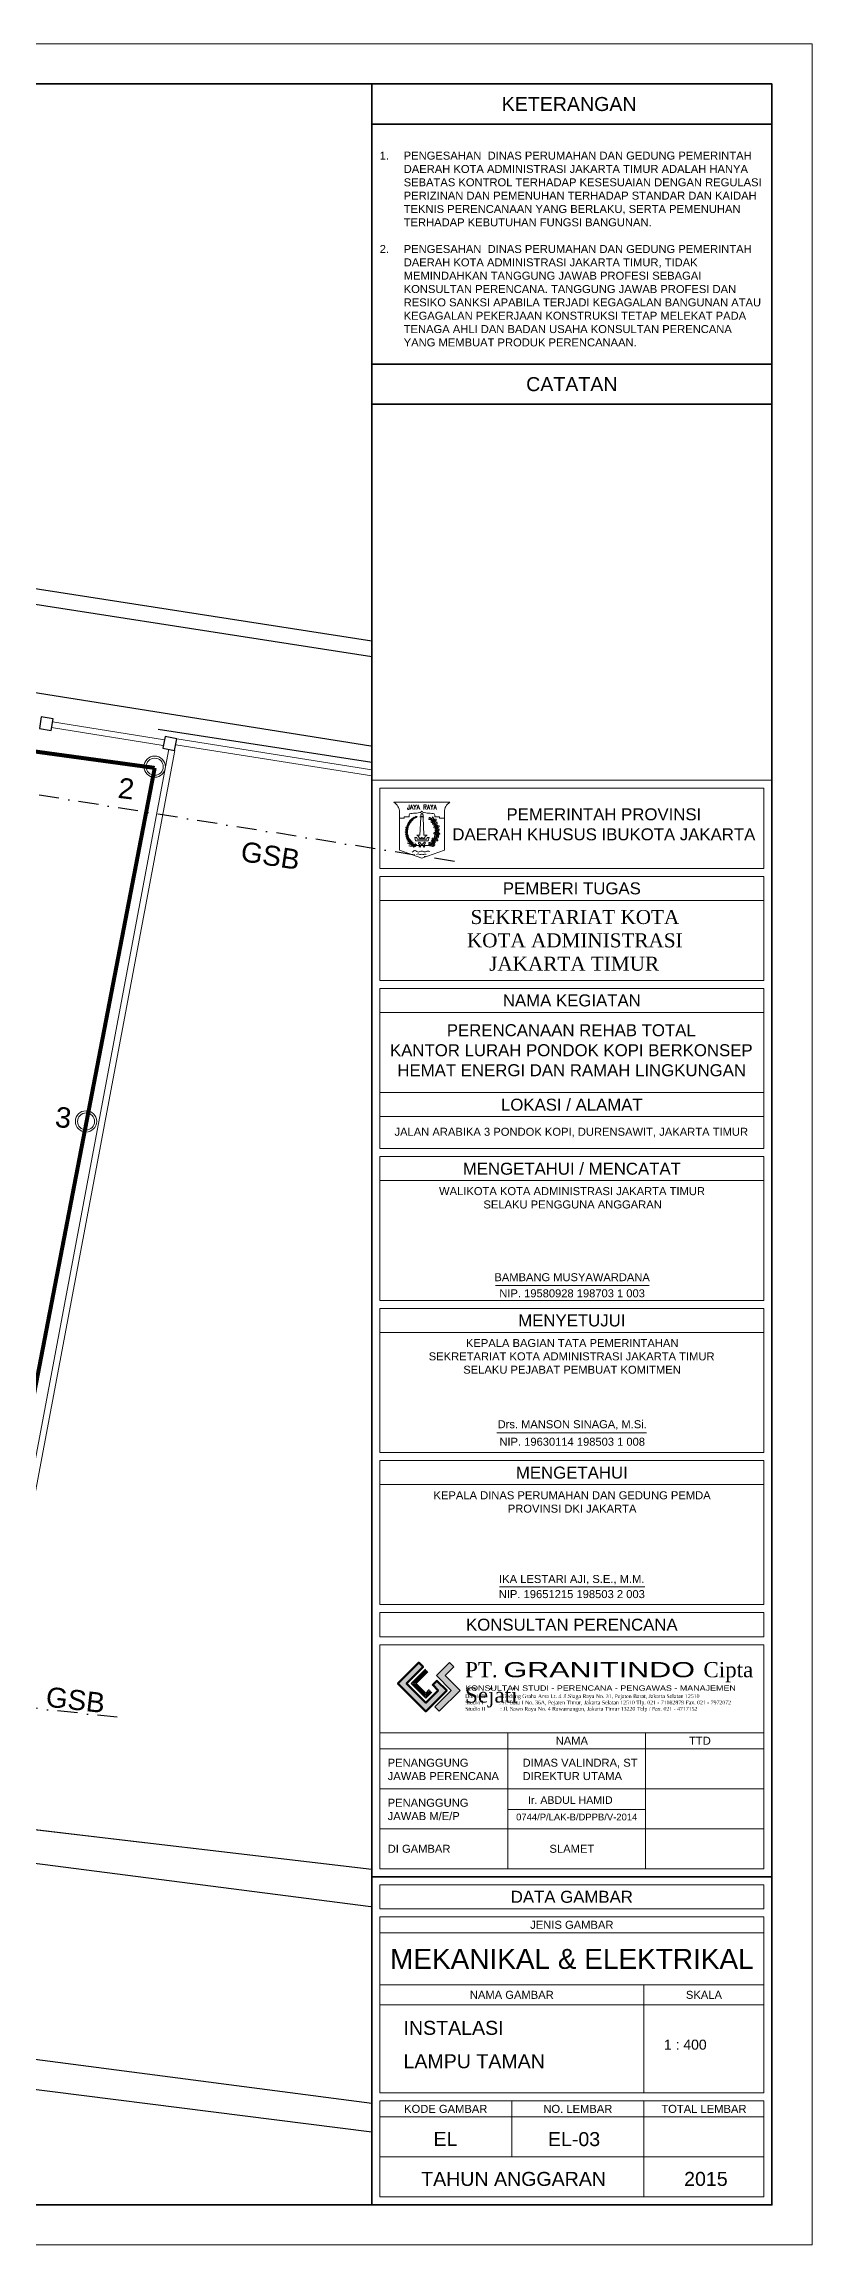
# Model space of a CAD drawing. Header units: millimetres. Extents: x -11 to 19578, y -101 to 21543.
# Drawn here: x 15741 to 19578, y 10543 to 21543 of the extents above; entities that cross this region are included whole.
import ezdxf
from ezdxf.enums import TextEntityAlignment as Align

# ---------------------------------------------------------------- set-up
doc = ezdxf.new("R2010")
doc.units = ezdxf.units.MM
doc.linetypes.add('DASHDOT', pattern=[1, 0.5, -0.25, 0, -0.25])
doc.linetypes.add('JIS_02_0.7', pattern=[1.35, 0.75, -0.6])
for name, color, linetype, lineweight in [('ars', 11, 'Continuous', 5), ('GRS KOP', 1, 'Continuous', 35), ('GSB', 5, 'DASHDOT', 30), ('KOLOM', 1, 'Continuous', 30), ('kop', 7, 'Continuous', 20), ('lan', 7, 'Continuous', 15), ('logo', 7, 'Continuous', 50), ('not', 7, 'Continuous', 20), ('PAGAR', 4, 'Continuous', 15)]:
    doc.layers.add(name, color=color, linetype=linetype, lineweight=lineweight)
doc.layers.add('batas jalan', color=3, linetype='Continuous')
doc.layers.add('REN.JALAN', color=6, linetype='Continuous')
doc.styles.add('BARU', font='complex.shx')
doc.styles.get("Standard").update_dxf_attribs({"font": 'arial.ttf'})

# ---------------------------------------------------------------- blocks, each defined once
blk = doc.blocks.new('logo granitindo baru')
at = {"layer": 'logo'}
for points in [[(1.03, 1.463), (0.916, 1.574), (0.366, 1.024), (1.1, 0.289), (1.652, 0.843), (1.392, 1.098), (1.281, 0.987), (1.423, 0.84), (1.102, 0.519), (0.594, 1.025)], [(1.721, 1.576), (1.381, 1.236), (1.771, 0.842), (1.341, 0.407), (1.454, 0.294), (2.001, 0.844), (1.609, 1.237), (1.835, 1.464)]]:
    blk.add_hatch(color=8, dxfattribs=at).paths.add_polyline_path(points)
at = {"layer": 'Defpoints'}
blk.add_point((9.7, 0), dxfattribs=at)
at = {"layer": 'logo'}
blk.add_lwpolyline([(1.03, 1.463), (0.916, 1.574), (0.366, 1.024), (1.1, 0.289), (1.652, 0.843), (1.392, 1.098), (1.281, 0.987), (1.423, 0.84), (1.102, 0.519), (0.594, 1.025), (1.03, 1.463), (0.916, 1.574)], dxfattribs=at)
at = {"layer": 'logo', "lineweight": 13}
for points in [[(1.089, 1.403), (0.713, 1.026), (1.101, 0.638), (1.258, 0.794)], [(1.112, 1.38), (0.759, 1.026), (1.101, 0.683), (1.235, 0.817)], [(1.134, 1.357), (0.803, 1.026), (1.101, 0.728), (1.213, 0.839)], [(1.157, 1.334), (0.85, 1.026), (1.101, 0.775), (1.189, 0.863)]]:
    blk.add_lwpolyline(points, dxfattribs=at)
at = {"layer": 'logo', "lineweight": 0}
blk.add_lwpolyline([(1.721, 1.576), (1.381, 1.236), (1.771, 0.842), (1.341, 0.407), (1.454, 0.294), (2.001, 0.844), (1.609, 1.237), (1.835, 1.464), (1.721, 1.576)], dxfattribs=at)
at = {"layer": 'logo', "insert": (2.134, 1.589), "char_height": 0.4, "width": 7.66452, "attachment_point": 1}
blk.add_mtext('{\\fTimes New Roman|b0|i0|c0|p18;PT. \\fCityBlueprint|b0|i0|c2|p2;\\W1.5;GRANITINDO \\fTimes New Roman|b0|i0|c0|p18;\\W1;Cipta Sejati}', dxfattribs=at)
at = {"layer": 'logo', "insert": (2.134, 0.975), "char_height": 0.1, "attachment_point": 1}
blk.add_mtext_dynamic_manual_height_columns('{\\f@Arial Unicode MS|b0|i0|c0|p34;\\H1.4x;\\W1.2;KONSULTAN STUDI - PERENCANA - PENGAWAS - MANAJEMEN\\fTimes New Roman|b0|i0|c0|p18;\\P\\pt0.9;\\H0.71429x;\\W1;Domisili ^I: Gedung Graha Arsa Lt. 4 Jl.Siaga Raya No. 31, Pejaten Barat, Jakarta Selatan 12510\\PStudio I ^I: Jl. Batu I No. 36A, Pejaten Timur, Jakarta Selatan 12510 Tlp. 021 - 71082879 Fax. 021 - 7972072\\PStudio II          : Jl. Sawo Raya No. 4 Rawamangun, Jakarta Timur 13220 Telp / Fax. 021 - 4717152}', width=9.56937, gutter_width=0, heights=[1.67], dxfattribs=at)
blk = doc.blocks.new('kop')
at = {"layer": 'ars'}
for p, q in [((74.521, 35.599), (74.496, 35.614)), ((74.534, 35.595), (74.538, 35.581)), ((74.578, 35.526), (74.553, 35.541)), ((74.578, 35.526), (74.581, 35.555)), ((74.6, 35.468), (74.612, 35.457)), ((74.621, 35.202), (74.607, 35.228)), ((74.614, 35.467), (74.614, 35.452)), ((74.634, 35.366), (74.615, 35.388)), ((74.621, 35.202), (74.64, 35.225)), ((74.631, 35.289), (74.635, 35.273)), ((74.634, 35.366), (74.643, 35.394)), ((74.642, 35.304), (74.637, 35.29)), ((74.472, 34.989), (74.502, 34.992)), ((74.537, 35.048), (74.537, 35.078)), ((74.552, 35.066), (74.578, 35.081))]:
    blk.add_line(p, q, dxfattribs=at)
for centre, radius, start, end in [((73.816, 35.253), 0.061, 2.2926, 66.7539), ((73.901, 35.312), 0.061, 182.2926, 246.7539), ((73.829, 35.191), 0.061, 12.6628, 77.1241), ((73.902, 35.264), 0.061, 192.6628, 257.1241), ((73.906, 35.362), 0.061, 172.3995, 236.8608), ((73.812, 35.319), 0.061, 352.3995, 56.8608), ((73.907, 35.225), 0.061, 200.2151, 264.6765), ((73.844, 35.143), 0.061, 20.2151, 84.6765), ((73.916, 35.414), 0.061, 164.619, 229.0804), ((73.817, 35.384), 0.061, 344.619, 49.0804), ((73.933, 35.316), 0.061, 120.6799, 185.1412), ((74.278, 35.315), 0.405, 114.0856, 237.6325), ((73.842, 35.364), 0.061, 300.6799, 5.1412), ((73.923, 35.456), 0.0488, 158.8649, 223.3262), ((73.936, 35.271), 0.061, 130.573, 195.0343), ((73.852, 35.424), 0.061, 292.8994, 357.3608), ((73.937, 35.365), 0.061, 112.8994, 177.3608), ((73.842, 35.44), 0.0488, 338.8649, 43.3262), ((73.837, 35.302), 0.061, 310.573, 15.0343), ((73.943, 35.23), 0.061, 140.9432, 205.4045), ((73.873, 35.469), 0.0488, 287.1453, 351.6066), ((73.935, 35.415), 0.0488, 107.1453, 171.6066), ((73.841, 35.243), 0.061, 320.9432, 25.4045), ((73.942, 35.493), 0.0488, 150.2996, 214.761), ((73.957, 35.19), 0.061, 140.9432, 205.4045), ((73.859, 35.489), 0.0488, 330.2996, 34.761), ((73.948, 35.451), 0.0488, 98.58, 163.0414), ((73.894, 35.513), 0.0488, 278.58, 343.0414), ((73.854, 35.203), 0.061, 320.9432, 25.4045), ((73.961, 35.528), 0.0488, 145.7989, 210.2603), ((73.879, 35.531), 0.0488, 325.7989, 30.2603), ((73.916, 35.552), 0.0488, 274.0793, 338.5407), ((73.965, 35.485), 0.0488, 94.0793, 158.5407), ((73.985, 35.56), 0.0488, 139.3679, 203.8292), ((73.904, 35.572), 0.0488, 319.3679, 23.8292), ((73.984, 35.517), 0.0488, 87.6483, 152.1096), ((73.943, 35.589), 0.0488, 267.6483, 332.1096), ((74.012, 35.589), 0.0488, 133.8416, 198.303), ((73.932, 35.609), 0.0488, 313.8416, 18.303), ((74.007, 35.547), 0.0488, 82.122, 146.5834), ((73.973, 35.622), 0.0488, 262.122, 326.5834), ((74.036, 35.612), 0.0439, 126.6239, 191.0853), ((73.967, 35.639), 0.0439, 306.6239, 11.0853), ((74.026, 35.575), 0.0439, 74.9043, 139.3657), ((74.005, 35.646), 0.0439, 254.9043, 319.3657), ((74, 35.656), 0.0352, 303.961, 8.4223), ((74.054, 35.632), 0.0352, 123.961, 188.4223), ((74.045, 35.603), 0.0352, 72.2414, 136.7027), ((74.03, 35.66), 0.0352, 252.2414, 316.7027), ((74.027, 35.676), 0.0352, 297.7406, 2.2019), ((74.078, 35.647), 0.0352, 117.7406, 182.2019), ((74.066, 35.619), 0.0352, 66.021, 130.4823), ((74.057, 35.677), 0.0352, 246.021, 310.4823), ((74.097, 35.661), 0.0281, 113.4007, 177.862), ((74.058, 35.688), 0.0281, 293.4007, 357.862), ((74.086, 35.64), 0.0281, 61.6811, 126.1424), ((74.082, 35.687), 0.0281, 241.6811, 306.1424), ((74.082, 35.701), 0.0281, 293.4007, 357.862), ((74.121, 35.674), 0.0281, 113.4007, 177.862), ((74.11, 35.653), 0.0281, 61.6811, 126.1424), ((74.106, 35.7), 0.0281, 241.6811, 306.1424), ((74.117, 35.713), 0.0281, 260.9368, 325.3982), ((74.136, 35.669), 0.0281, 80.9368, 145.3982), ((74.232, 35.315), 0.405, 302.3675, 44.4851), ((74.485, 35.674), 0.0613, 235.5154, 280.6207), ((74.445, 35.613), 0.0507, 1.4248, 71.624), ((74.541, 35.601), 0.0613, 235.5154, 280.6207), ((74.589, 35.652), 0.0795, 151.1819, 225.9956), ((74.502, 35.54), 0.0507, 1.4248, 71.624), ((74.526, 35.44), 0.0795, 20.9123, 95.7261), ((74.592, 35.547), 0.0795, 200.9123, 275.7261), ((74.464, 35.633), 0.0795, 331.1819, 45.9956), ((74.611, 35.596), 0.0507, 162.5946, 232.7938), ((74.644, 35.186), 0.0795, 153.0891, 227.9029), ((74.627, 35.286), 0.0613, 205.6201, 250.7254), ((74.52, 35.163), 0.0795, 333.0891, 47.9029), ((74.623, 35.449), 0.0613, 217.2288, 262.3342), ((74.538, 35.6), 0.0613, 313.598, 358.7033), ((74.663, 35.361), 0.0795, 171.1641, 245.9779), ((74.552, 35.301), 0.0795, 351.1641, 65.9779), ((74.566, 35.403), 0.0507, 343.1383, 53.3375), ((74.562, 35.252), 0.0507, 331.5296, 41.7288), ((74.602, 35.228), 0.0795, 271.02, 345.8338), ((74.68, 35.129), 0.0795, 91.02, 165.8338), ((74.684, 35.504), 0.0795, 133.1999, 208.0136), ((74.559, 35.525), 0.0795, 313.1999, 28.0136), ((74.682, 35.427), 0.0507, 150.0679, 220.2671), ((74.688, 35.241), 0.0507, 128.2781, 198.4773), ((74.63, 35.285), 0.0613, 279.2815, 324.3868), ((74.721, 35.315), 0.0795, 113.3027, 188.1164), ((74.611, 35.377), 0.0795, 293.3027, 8.1164), ((74.611, 35.447), 0.0613, 301.0712, 346.1766), ((73.921, 35.183), 0.061, 206.1601, 270.6214), ((73.867, 35.095), 0.061, 26.1601, 90.6214), ((73.941, 35.145), 0.061, 208.508, 272.9693), ((73.891, 35.055), 0.061, 28.508, 92.9693), ((73.921, 35.015), 0.061, 40.0311, 104.4924), ((73.953, 35.113), 0.061, 220.0311, 284.4924), ((73.974, 35.153), 0.061, 146.9028, 211.3642), ((73.871, 35.155), 0.061, 326.9028, 31.3642), ((73.956, 34.978), 0.061, 49.2006, 113.662), ((73.971, 35.08), 0.061, 229.2006, 293.662), ((73.997, 35.115), 0.061, 146.6953, 211.1566), ((73.893, 35.117), 0.061, 326.6953, 31.1566), ((74.021, 35.084), 0.061, 144.8635, 209.3249), ((73.918, 35.089), 0.061, 324.8635, 29.3249), ((73.99, 34.949), 0.061, 44.4223, 108.8836), ((74.014, 35.049), 0.061, 224.4223, 288.8836), ((74.049, 35.054), 0.061, 144.4903, 208.9516), ((73.946, 35.059), 0.061, 324.4903, 28.9516), ((74.08, 35.031), 0.061, 156.1803, 220.6416), ((73.978, 35.016), 0.061, 336.1803, 40.6416), ((74.567, 35.052), 0.0795, 137.1076, 211.9214), ((74.441, 35.064), 0.0795, 317.1076, 31.9214), ((74.547, 34.969), 0.0507, 83.4432, 153.6424), ((74.537, 35.042), 0.0613, 234.4466, 279.5519), ((74.569, 34.993), 0.0612, 69.8962, 144.7099), ((74.541, 35.085), 0.0612, 249.8962, 324.7099), ((74.582, 35.119), 0.0613, 176.9872, 222.0926), ((74.509, 35.12), 0.0507, 302.8967, 13.0959), ((74.629, 35.078), 0.0507, 106.5818, 176.781), ((74.591, 35.141), 0.0613, 257.5851, 302.6905)]:
    blk.add_arc(centre, radius, start, end, dxfattribs=at)
at = {"layer": 'ars', "color": 11}
for centre, radius, start, end in [((74.491, 34.995), 0.0613, 158.8696, 203.9749), ((74.422, 35.02), 0.0507, 284.779, 354.9783), ((74.44, 34.986), 0.016, 270, 302.3675)]:
    blk.add_arc(centre, radius, start, end, dxfattribs=at)
at = {"layer": 'ars'}
for points, start_tangent, end_tangent in [([(74.461, 35.651), (74.466, 35.634), (74.45, 35.624), (74.429, 35.623), (74.426, 35.64), (74.439, 35.661), (74.444, 35.672), (74.461, 35.663), (74.461, 35.651)], (0.714442, -0.699695), (0.714442, -0.699695)), ([(74.518, 35.578), (74.523, 35.561), (74.507, 35.551), (74.486, 35.55), (74.483, 35.567), (74.496, 35.588), (74.501, 35.599), (74.518, 35.589), (74.518, 35.578)], (0.714442, -0.699695), (0.714442, -0.699695)), ([(74.594, 35.435), (74.593, 35.416), (74.574, 35.412), (74.555, 35.418), (74.556, 35.435), (74.576, 35.451), (74.584, 35.459), (74.597, 35.445), (74.594, 35.435)], (0.458819, -0.88853), (0.458819, -0.88853)), ([(74.596, 35.277), (74.591, 35.26), (74.572, 35.259), (74.554, 35.269), (74.559, 35.285), (74.581, 35.297), (74.591, 35.303), (74.601, 35.287), (74.596, 35.277)], (0.270637, -0.962681), (0.270637, -0.962681)), ([(74.571, 35.605), (74.582, 35.591), (74.6, 35.598), (74.612, 35.615), (74.601, 35.627), (74.576, 35.629), (74.564, 35.631), (74.562, 35.612), (74.571, 35.605)], (0.149901, -0.988701), (0.149901, -0.988701)), ([(74.644, 35.445), (74.652, 35.429), (74.671, 35.432), (74.687, 35.445), (74.678, 35.46), (74.654, 35.467), (74.643, 35.472), (74.637, 35.453), (74.644, 35.445)], (-0.068112, -0.997678), (-0.068112, -0.997678)), ([(74.66, 35.272), (74.661, 35.253), (74.68, 35.25), (74.699, 35.256), (74.697, 35.273), (74.677, 35.288), (74.669, 35.297), (74.656, 35.282), (74.66, 35.272)], (-0.433585, -0.901113), (-0.433585, -0.901113)), ([(74.463, 35.013), (74.447, 35.004), (74.433, 35.018), (74.428, 35.037), (74.443, 35.045), (74.467, 35.037), (74.479, 35.034), (74.474, 35.016), (74.463, 35.013)], (-0.515761, -0.856733), (-0.515761, -0.856733)), ([(74.551, 35.127), (74.539, 35.113), (74.521, 35.122), (74.51, 35.139), (74.522, 35.151), (74.547, 35.151), (74.559, 35.152), (74.56, 35.133), (74.551, 35.127)], (-0.223771, -0.974642), (-0.223771, -0.974642)), ([(74.549, 35.011), (74.537, 34.997), (74.548, 34.981), (74.566, 34.972), (74.576, 34.985), (74.573, 35.01), (74.573, 35.022), (74.554, 35.021), (74.549, 35.011)], (-0.942817, -0.33331), (-0.942817, -0.33331)), ([(74.614, 35.117), (74.608, 35.1), (74.624, 35.089), (74.645, 35.088), (74.649, 35.104), (74.636, 35.126), (74.631, 35.137), (74.614, 35.128), (74.614, 35.117)], (-0.735998, -0.676983), (-0.735998, -0.676983))]:
    blk.add_spline(points, degree=3, dxfattribs=dict(at, start_tangent=start_tangent, end_tangent=end_tangent))
for points in [[(74.445, 34.97), (74.47, 34.975), (74.522, 34.973), (74.56, 34.955)], [(74.445, 34.97), (74.468, 34.959), (74.518, 34.947), (74.56, 34.955)]]:
    blk.add_spline(points, degree=3, dxfattribs=at)
at = {"layer": 'GRS KOP'}
for p, q in [((73, 1), (73, 54)), ((83, 1), (83, 54)), ((73, 53), (83, 53)), ((73, 47), (83, 47)), ((73, 46), (83, 46)), ((73, 9.2), (83, 9.2))]:
    blk.add_line(p, q, dxfattribs=at)
blk.add_lwpolyline([(1, 54), (83, 54), (83, 1), (1, 1)], close=True, dxfattribs=at)
at = {"layer": 'kop', "color": 7}
for p, q in [((84, 55), (0, 55)), ((84, 55), (84, 0)), ((84, 55), (84, 0)), ((74.124, 35.23), (74.124, 35.228)), ((74.124, 35.23), (74.205, 35.23)), ((74.124, 35.228), (74.129, 35.228)), ((74.205, 35.69), (74.305, 35.69)), ((74.225, 35.67), (74.205, 35.23)), ((74.235, 35.698), (74.275, 35.698)), ((74.285, 35.67), (74.305, 35.23)), ((74.305, 35.23), (74.386, 35.23)), ((74.381, 35.228), (74.386, 35.228)), ((74.386, 35.23), (74.386, 35.228)), ((74.075, 35.17), (74.124, 35.17)), ((74.075, 35.17), (74.095, 35.09)), ((74.095, 35.09), (74.415, 35.09)), ((74.124, 35.17), (74.134, 35.13)), ((74.134, 35.13), (74.376, 35.13)), ((74.195, 35.15), (74.235, 35.15)), ((74.275, 35.15), (74.315, 35.15)), ((74.376, 35.13), (74.386, 35.17)), ((74.386, 35.17), (74.435, 35.17)), ((74.415, 35.09), (74.435, 35.17)), ((0, 0), (84, 0))]:
    blk.add_line(p, q, dxfattribs=at)
at = {"layer": 'kop'}
for p, q in [((83, 36.6), (73, 36.6)), ((83, 36.6), (73, 36.6)), ((73.2, 34.4), (73.2, 36.4)), ((82.8, 36.4), (73.2, 36.4)), ((82.8, 34.4), (82.8, 36.4)), ((82.8, 34.4), (73.2, 34.4)), ((73.2, 31.6), (73.2, 34.2)), ((82.8, 34.2), (73.2, 34.2)), ((82.8, 31.6), (82.8, 34.2)), ((82.8, 33.6), (73.2, 33.6)), ((82.8, 31.6), (73.2, 31.6)), ((73.2, 27.4), (73.2, 31.4)), ((82.8, 31.4), (73.2, 31.4)), ((82.8, 27.4), (82.8, 31.4)), ((82.8, 30.8), (73.2, 30.8)), ((82.8, 28.8), (73.2, 28.8)), ((82.8, 28.2), (73.2, 28.2)), ((82.8, 27.4), (73.2, 27.4)), ((73.2, 23.6), (73.2, 27.2)), ((82.8, 27.2), (73.2, 27.2)), ((82.8, 23.6), (82.8, 27.2)), ((82.8, 26.6), (73.2, 26.6)), ((76.089, 23.976), (79.928, 23.976)), ((82.8, 23.6), (73.2, 23.6)), ((73.2, 19.8), (73.2, 23.4)), ((82.8, 23.4), (73.2, 23.4)), ((82.8, 19.8), (82.8, 23.4)), ((82.8, 22.8), (73.2, 22.8)), ((76.127, 20.296), (79.863, 20.296)), ((82.8, 19.8), (73.2, 19.8)), ((73.2, 16), (73.2, 19.6)), ((82.8, 19.6), (73.2, 19.6)), ((82.8, 16), (82.8, 19.6)), ((82.8, 19), (73.2, 19)), ((82.8, 16), (73.2, 16)), ((73.2, 9.4), (73.2, 15)), ((82.8, 15), (73.2, 15)), ((82.8, 9.4), (82.8, 15)), ((82.8, 12.8), (73.2, 12.8)), ((76.4, 9.4), (76.4, 12.8)), ((79.842, 9.4), (79.842, 12.8)), ((82.8, 12.4), (73.2, 12.4)), ((73.2, 12.4), (73.2, 11.4)), ((82.8, 11.4), (73.2, 11.4)), ((82.8, 10.4), (73.2, 10.4)), ((82.8, 9.4), (73.2, 9.4)), ((73.2, 7.8), (82.8, 7.8)), ((73.2, 6.5), (82.8, 6.5)), ((79.8, 3.8), (79.8, 6.5)), ((73.2, 6), (82.8, 6)), ((76.5, 2.2), (76.5, 3.6)), ((79.8, 1.2), (79.8, 3.6)), ((73.2, 3.2), (82.8, 3.2)), ((73.2, 2.2), (82.8, 2.2))]:
    blk.add_line(p, q, dxfattribs=at)
at = {"layer": 'kop', "color": 5}
for p, q in [((74.955, 36.05), (73.555, 36.05)), ((73.695, 35.81), (73.695, 34.85)), ((74.815, 35.81), (74.815, 34.85)), ((73.695, 35.65), (73.815, 35.65)), ((73.815, 35.69), (73.815, 35.65)), ((73.815, 35.69), (73.935, 35.69)), ((73.935, 35.73), (73.935, 35.69)), ((74.575, 35.73), (74.575, 35.69)), ((74.695, 35.69), (74.575, 35.69)), ((74.695, 35.69), (74.695, 35.65)), ((74.815, 35.65), (74.695, 35.65)), ((73.695, 34.85), (74.255, 34.65)), ((74.225, 34.95), (74.171, 35.022)), ((74.255, 34.986), (74.203, 35.046)), ((74.225, 34.95), (74.21, 34.93)), ((74.255, 34.986), (74.307, 35.046)), ((74.255, 34.65), (74.815, 34.85)), ((74.285, 34.95), (74.339, 35.022)), ((74.285, 34.95), (74.3, 34.93))]:
    blk.add_line(p, q, dxfattribs=at)
at = {"layer": 'kop', "color": 7}
for points in [[(74.235, 35.698), (74.233, 35.701), (74.231, 35.704), (74.229, 35.707), (74.228, 35.71), (74.227, 35.713), (74.227, 35.715), (74.226, 35.718), (74.226, 35.72), (74.226, 35.723), (74.226, 35.725), (74.226, 35.728), (74.226, 35.731), (74.226, 35.733), (74.227, 35.736), (74.228, 35.738), (74.229, 35.741), (74.23, 35.743), (74.232, 35.746), (74.234, 35.749), (74.236, 35.753), (74.24, 35.758), (74.244, 35.763), (74.249, 35.77), (74.255, 35.778)], [(74.275, 35.698), (74.277, 35.701), (74.279, 35.704), (74.281, 35.707), (74.282, 35.71), (74.283, 35.713), (74.283, 35.715), (74.284, 35.718), (74.284, 35.72), (74.284, 35.723), (74.284, 35.725), (74.284, 35.728), (74.284, 35.731), (74.284, 35.733), (74.283, 35.736), (74.282, 35.738), (74.281, 35.741), (74.28, 35.743), (74.278, 35.746), (74.276, 35.749), (74.274, 35.753), (74.27, 35.758), (74.266, 35.763), (74.261, 35.77), (74.255, 35.778)]]:
    blk.add_lwpolyline(points, dxfattribs=at)
at = {"layer": 'kop', "color": 1}
blk.add_lwpolyline([(74.07, 34.97), (74.44, 34.97)], close=True, dxfattribs=at)
at = {"layer": 'kop', "color": 5}
for points in [[(74.21, 34.97), (74.18, 34.93)], [(74.3, 34.97), (74.33, 34.93)]]:
    blk.add_lwpolyline(points, dxfattribs=at)
at = {"layer": 'kop'}
for points in [[(76.189, 16.449), (79.826, 16.449)], [(76.4, 10.882), (79.842, 10.882)]]:
    blk.add_lwpolyline(points, dxfattribs=at)
for points in [[(73.2, 15.2), (82.8, 15.2), (82.8, 15.8), (73.2, 15.8)], [(73.2, 8.4), (82.8, 8.4), (82.8, 9), (73.2, 9)], [(73.2, 3.8), (82.8, 3.8), (82.8, 8.2), (73.2, 8.2)], [(73.2, 1.2), (82.8, 1.2), (82.8, 3.6), (73.2, 3.6)]]:
    blk.add_lwpolyline(points, close=True, dxfattribs=at)
at = {"layer": 'kop', "color": 5}
for centre, radius, start, end in [((73.419, 35.81), 0.276, 0, 60.5129), ((73.975, 35.73), 0.04, 90, 180), ((74.535, 35.73), 0.04, 0, 90), ((75.091, 35.81), 0.276, 119.4871, 180), ((74.187, 35.034), 0.02, 36.8699, 216.8699), ((74.323, 35.034), 0.02, 323.1301, 143.1301)]:
    blk.add_arc(centre, radius, start, end, dxfattribs=at)
at = {"layer": 'kop', "color": 7}
for centre, radius, start, end in [((74.079, 35.119), 0.12, 15, 65.3894), ((74.198, 35.663), 0.0283, 15, 75), ((74.312, 35.663), 0.0283, 105, 165), ((74.431, 35.119), 0.12, 114.6106, 165), ((74.255, 35.15), 0.02, 0, 180)]:
    blk.add_arc(centre, radius, start, end, dxfattribs=at)
at = {"layer": 'kop', "color": 1}
blk.add_arc((74.07, 34.986), 0.016, 237.6325, 270, dxfattribs=at)
at = {"layer": 'kop', "color": 5}
for points in [[(74.255, 35.83), (74.232, 35.807), (74.2, 35.793), (74.12, 35.782), (74.046, 35.777), (73.975, 35.77)], [(74.255, 35.83), (74.278, 35.807), (74.31, 35.793), (74.39, 35.782), (74.464, 35.777), (74.535, 35.77)], [(74.023, 34.99), (74.006, 34.984), (73.974, 34.992), (73.925, 35.01), (73.891, 35.041)], [(74.038, 34.971), (74.016, 34.967), (73.997, 34.959), (73.964, 34.956), (73.932, 34.964)], [(74.082, 34.965), (74.066, 34.956), (74.034, 34.952), (74.006, 34.952), (73.992, 34.948)], [(74.015, 34.807), (74.089, 34.844), (74.162, 34.807), (74.249, 34.833), (74.326, 34.809), (74.4, 34.83), (74.45, 34.817)], [(74.125, 34.97), (74.104, 34.959), (74.093, 34.947), (74.051, 34.932), (74.033, 34.937)], [(74.113, 34.984), (74.085, 34.986), (74.071, 34.993), (74.051, 34.993)], [(74.125, 34.97), (74.112, 34.996), (74.085, 35.02), (74.081, 35.031)], [(74.12, 34.747), (74.16, 34.759), (74.204, 34.744), (74.255, 34.753), (74.3, 34.744), (74.332, 34.758), (74.357, 34.749)]]:
    blk.add_spline(points, degree=3, dxfattribs=at)
at = {"xscale": 0.9500000000000455, "yscale": 0.9500000000000455, "zscale": 0.9500000000000455}
blk.add_blockref('logo granitindo baru', (73.307, 13.056), dxfattribs=at)
at = {"layer": 'kop'}
for s, height, p in [('KETERANGAN ', 0.35, (78, 53.5)), ('CATATAN', 0.35, (78, 46.5)), ('PEMERINTAH PROVINSI', 0.29998, (78.8, 35.75)), ('DAERAH KHUSUS IBUKOTA JAKARTA', 0.29998, (78.8, 35.25)), ('PEMBERI TUGAS', 0.3, (78, 33.9)), ('NAMA KEGIATAN', 0.3, (78, 31.1)), ('LOKASI / ALAMAT', 0.3, (78, 28.5)), ('JALAN ARABIKA 3 PONDOK KOPI, DURENSAWIT, JAKARTA TIMUR', 0.2, (77.986, 27.8)), ('MENGETAHUI / MENCATAT', 0.3, (78, 26.9)), ('BAMBANG MUSYAWARDANA', 0.19926, (78.007, 24.183)), ('NIP. 19580928 198703 1 003', 0.19926, (78.007, 23.78)), ('MENYETUJUI', 0.3, (78, 23.1)), ('Drs. MANSON SINAGA, M.Si.', 0.19926, (78.009, 20.496)), ('NIP. 19630114 198503 1 008', 0.19926, (78.009, 20.071)), ('MENGETAHUI', 0.3, (78, 19.3)), ('IKA LESTARI AJI, S.E., M.M.', 0.2, (77.999, 16.625)), ('NIP. 19651215 198503 2 003', 0.2, (77.999, 16.264)), ('KONSULTAN PERENCANA', 0.3, (78, 15.5)), ('NAMA', 0.2, (78, 12.6)), ('TTD', 0.2, (81.2, 12.6)), ('DATA GAMBAR', 0.3, (78, 8.7)), ('JENIS GAMBAR', 0.2, (78, 8)), ('MEKANIKAL & ELEKTRIKAL', 0.5, (78, 7.146)), ('NAMA GAMBAR', 0.2, (76.5, 6.25)), ('SKALA', 0.2, (81.3, 6.25)), ('KODE GAMBAR', 0.2, (74.85, 3.4)), ('NO. LEMBAR', 0.2, (78.15, 3.4)), ('TOTAL LEMBAR', 0.2, (81.3, 3.4)), ('EL', 0.35, (74.844, 2.65)), ('TAHUN ANGGARAN', 0.35, (76.545, 1.65)), ('2015', 0.35, (81.349, 1.65))]:
    blk.add_text(s, height=height, dxfattribs=at).set_placement(p, align=Align.MIDDLE)
at = {"layer": 'kop', "color": 5, "style": 'BARU', "width": 0.9}
blk.add_text('JAYA RAYA', height=0.12, dxfattribs=at).set_placement((74.255, 35.93), align=Align.MIDDLE)
at = {"layer": 'kop'}
blk.add_text('0744/P/LAK-B/DPPB/V-2014', height=0.16877, dxfattribs=at).set_placement((78.122, 10.609), align=Align.CENTER)
for s, insert, char_height, width, attachment_point in [('\\pi-0.6,l0.6,t0.6;1.^IPENGESAHAN  DINAS PERUMAHAN DAN GEDUNG PEMERINTAH DAERAH KOTA ADMINISTRASI JAKARTA TIMUR ADALAH HANYA SEBATAS KONTROL TERHADAP KESESUAIAN DENGAN REGULASI PERIZINAN DAN PEMENUHAN TERHADAP STANDAR DAN KAIDAH TEKNIS PERENCANAAN YANG BERLAKU, SERTA PEMENUHAN TERHADAP KEBUTUHAN FUNGSI BANGUNAN.\\P\\P2.^IPENGESAHAN  DINAS PERUMAHAN DAN GEDUNG PEMERINTAH DAERAH KOTA ADMINISTRASI JAKARTA TIMUR, TIDAK MEMINDAHKAN TANGGUNG JAWAB PROFESI SEBAGAI KONSULTAN PERENCANA. TANGGUNG JAWAB PROFESI DAN RESIKO SANKSI APABILA TERJADI KEGAGALAN BANGUNAN ATAU KEGAGALAN PEKERJAAN KONSTRUKSI TETAP MELEKAT PADA TENAGA AHLI DAN BADAN USAHA KONSULTAN PERENCANA YANG MEMBUAT PRODUK PERENCANAAN.', (73.2, 49.875), 0.2, 9.6, 4), ('PENANGGUNG\\PJAWAB PERENCANA', (73.4, 12.15), 0.2, 8.33062, 1), ('DIMAS VALINDRA, ST\\PDIREKTUR UTAMA', (76.77, 12.15), 0.2, 8.16499, 1), ('PENANGGUNG\\PJAWAB M/E/P', (73.4, 11.15), 0.2, 8.79211, 1), ('\\pi0.69141;Ir. ABDUL HAMID', (76.213, 11.211), 0.1893, 3.45995, 1), ('DI GAMBAR', (73.4, 10), 0.2, 7.59768, 1)]:
    blk.add_mtext(s, dxfattribs=dict(at, insert=insert, char_height=char_height, width=width, attachment_point=attachment_point))
at = {"layer": 'kop', "attachment_point": 1, "style": 'BARU'}
for s, width, insert, char_height in [('\\pi1.4375;{\\fRomantic|b0|i0|c2|p2;SEKRETARIAT KOTA\\P\\pi1.3461;KOTA ADMINISTRASI\\P\\pi1.9027;JAKARTA TIMUR}', 7.94943, (74.033, 33.359), 0.35), ('\\pi0.65609;{\\fArial|b0|i0|c0|p34;WALIKOTA KOTA ADMINISTRASI JAKARTA TIMUR\\P\\pi1.7645;SELAKU PENGGUNA ANGGARAN}', 7.94943, (74.027, 26.434), 0.2), ('\\pi1.5072;{\\fArial|b0|i0|c0|p34;KEPALA BAGIAN TATA PEMERINTAHAN\\P\\pi0.57794;SEKRETARIAT KOTA ADMINISTRASI JAKARTA TIMUR\\P\\pi1.4412;SELAKU PEJABAT PEMBUAT KOMITMEN}', 8.28085, (73.847, 22.638), 0.2), ('\\pi0.5226;{\\fArial|b0|i0|c0|p34;KEPALA DINAS PERUMAHAN DAN GEDUNG PEMDA\\P\\pi2.3784;PROVINSI DKI JAKARTA}', 7.94943, (74.022, 18.833), 0.2)]:
    blk.add_mtext_dynamic_manual_height_columns(s, width=width, gutter_width=1.5, heights=[0], dxfattribs=dict(at, insert=insert, char_height=char_height))
at = {"layer": 'kop', "insert": (73.364, 30.505), "char_height": 0.3, "attachment_point": 1}
blk.add_mtext_dynamic_manual_height_columns('\\pi1.5136;PERENCANAAN REHAB TOTAL \\P\\pi0.093811;KANTOR LURAH PONDOK KOPI BERKONSEP \\P\\pi0.27839;HEMAT ENERGI DAN RAMAH LINGKUNGAN', width=9.19785, gutter_width=1.5, heights=[0], dxfattribs=at)
at = {"layer": 'kop', "style": 'BARU', "flags": 4}
for p, height in [((73.8, 5.4), 0.35), ((73.8, 4.9), 0.35), ((80.303, 5.382), 0.25), ((80.303, 4.882), 0.25), ((73.8, 4.4), 0.35), ((80.303, 4.382), 0.25)]:
    blk.add_attdef('-', p, '', height=height, dxfattribs=at)
at = {"layer": 'kop', "flags": 4}
for tag, p in [('AR-00', (78.057, 2.648)), ('00', (81.238, 2.647))]:
    blk.add_attdef(tag, text='', height=0.35, dxfattribs=at).set_placement(p, align=Align.MIDDLE)

msp = doc.modelspace()

# ---------------------------------------------------------------- linework, layer by layer
at = {"layer": 'batas jalan'}
msp.add_line((17378, 12419), (15190, 12677), dxfattribs=at)
for points in [[(17373, 18033), (5711, 19888), (5441, 19728), (4397, 13671), (4547, 13551), (6902, 13353), (15202, 12515), (17373, 12235)], [(9257, 19771), (15084, 18839), (17378, 18481)], [(2978, 12964), (4007, 12761), (10465, 12155), (17378, 11252)], [(10177, 12018), (17378, 11109)]]:
    msp.add_lwpolyline(points, dxfattribs=at)
at = {"layer": 'GRS KOP'}
msp.add_lwpolyline([(2978, 21343), (19378, 21343), (19378, 10743), (2978, 10743)], close=True, dxfattribs=at)
msp.add_lwpolyline([(2978, 21343), (19378, 21343), (19378, 10743), (2978, 10743)], close=True, dxfattribs=at)
at = {"layer": 'GSB', "ltscale": 200}
for p, q in [((17791, 17458), (8214, 18984)), ((16107, 13180), (7107, 14164))]:
    msp.add_line(p, q, dxfattribs=at)
at = {"layer": 'KOLOM'}
for points in [[(15718, 18122), (15777, 18112), (15787, 18171), (15727, 18181)], [(16334, 18023), (16393, 18012), (16405, 18071), (16346, 18082)]]:
    msp.add_lwpolyline(points, close=True, dxfattribs=at)
at = {"layer": 'kop', "color": 7}
for p, q in [((19578, 21543), (2778, 21543)), ((2778, 10543), (19578, 10543))]:
    msp.add_line(p, q, dxfattribs=at)
at = {"layer": 'lan', "color": 6, "linetype": 'JIS_02_0.7', "ltscale": 80, "const_width": 20}
for points in [[(8587, 13536), (9423, 18866), (16294, 17925)], [(9774, 13367), (15292, 12723), (16294, 17925)]]:
    msp.add_lwpolyline(points, dxfattribs=at)
at = {"layer": 'lan', "color": 2}
for centre, radius in [((16294, 17931), 53.1), ((16294, 17931), 42.6), ((15951, 16158), 53.1), ((15951, 16158), 42.6)]:
    msp.add_circle(centre, radius, dxfattribs=at)
at = {"layer": 'PAGAR'}
for p, q in [((16343, 18066), (15784, 18156)), ((16337, 18037), (15779, 18127)), ((17378, 17885), (16399, 18041)), ((17378, 17916), (16405, 18071)), ((15352, 12634), (16365, 18018)), ((15371, 12571), (16395, 18012))]:
    msp.add_line(p, q, dxfattribs=at)
at = {"layer": 'REN.JALAN'}
msp.add_line((16312, 18118), (17378, 17954), dxfattribs=at)
for points in [[(9342, 19836), (15096, 18915), (17378, 18560)], [(16243, 12553), (15190, 12677), (8311, 13429)]]:
    msp.add_lwpolyline(points, dxfattribs=at)

# ---------------------------------------------------------------- block references
at = {"layer": 'kop'}
ref = msp.add_blockref('kop', (2778, 10543), dxfattribs=dict(at, xscale=200, yscale=200, zscale=200))
ref.add_attrib('-', 'INSTALASI', (17537, 11593), dxfattribs={"height": 70, "flags": 4})
ref.add_attrib('-', 'LAMPU TAMAN', (17537, 11426), dxfattribs={"height": 70, "flags": 4})
ref.add_attrib('-', '1 : 400', (18838, 11519), dxfattribs={"height": 50, "flags": 4})
ref.add_attrib('AR-00', 'EL-03', dxfattribs={"height": 70, "flags": 4}).set_placement((18389, 11072), align=Align.MIDDLE)
ref.add_attrib('-', 'SLAMET', dxfattribs={"height": 40}).set_placement((18378, 12523), align=Align.MIDDLE)

# ---------------------------------------------------------------- texts
at = {"layer": 'not', "attachment_point": 1}
for s, width, insert, char_height, rotation in [('2', 4.98, (16118, 17877), 102, 353.5015), ('\\pi-137.45;GSB', 5.25, (16870, 17538), 100, 351.1667), ('3', 4.98, (15804, 16233), 102, 353.5015), ('\\pi-137.45;GSB', 5.25, (15894, 13318), 100, 353.5015)]:
    msp.add_mtext_dynamic_manual_height_columns(s, width=width, gutter_width=12.5, heights=[0], dxfattribs=dict(at, insert=insert, char_height=char_height, rotation=rotation))

doc.saveas('drawing.dxf')
